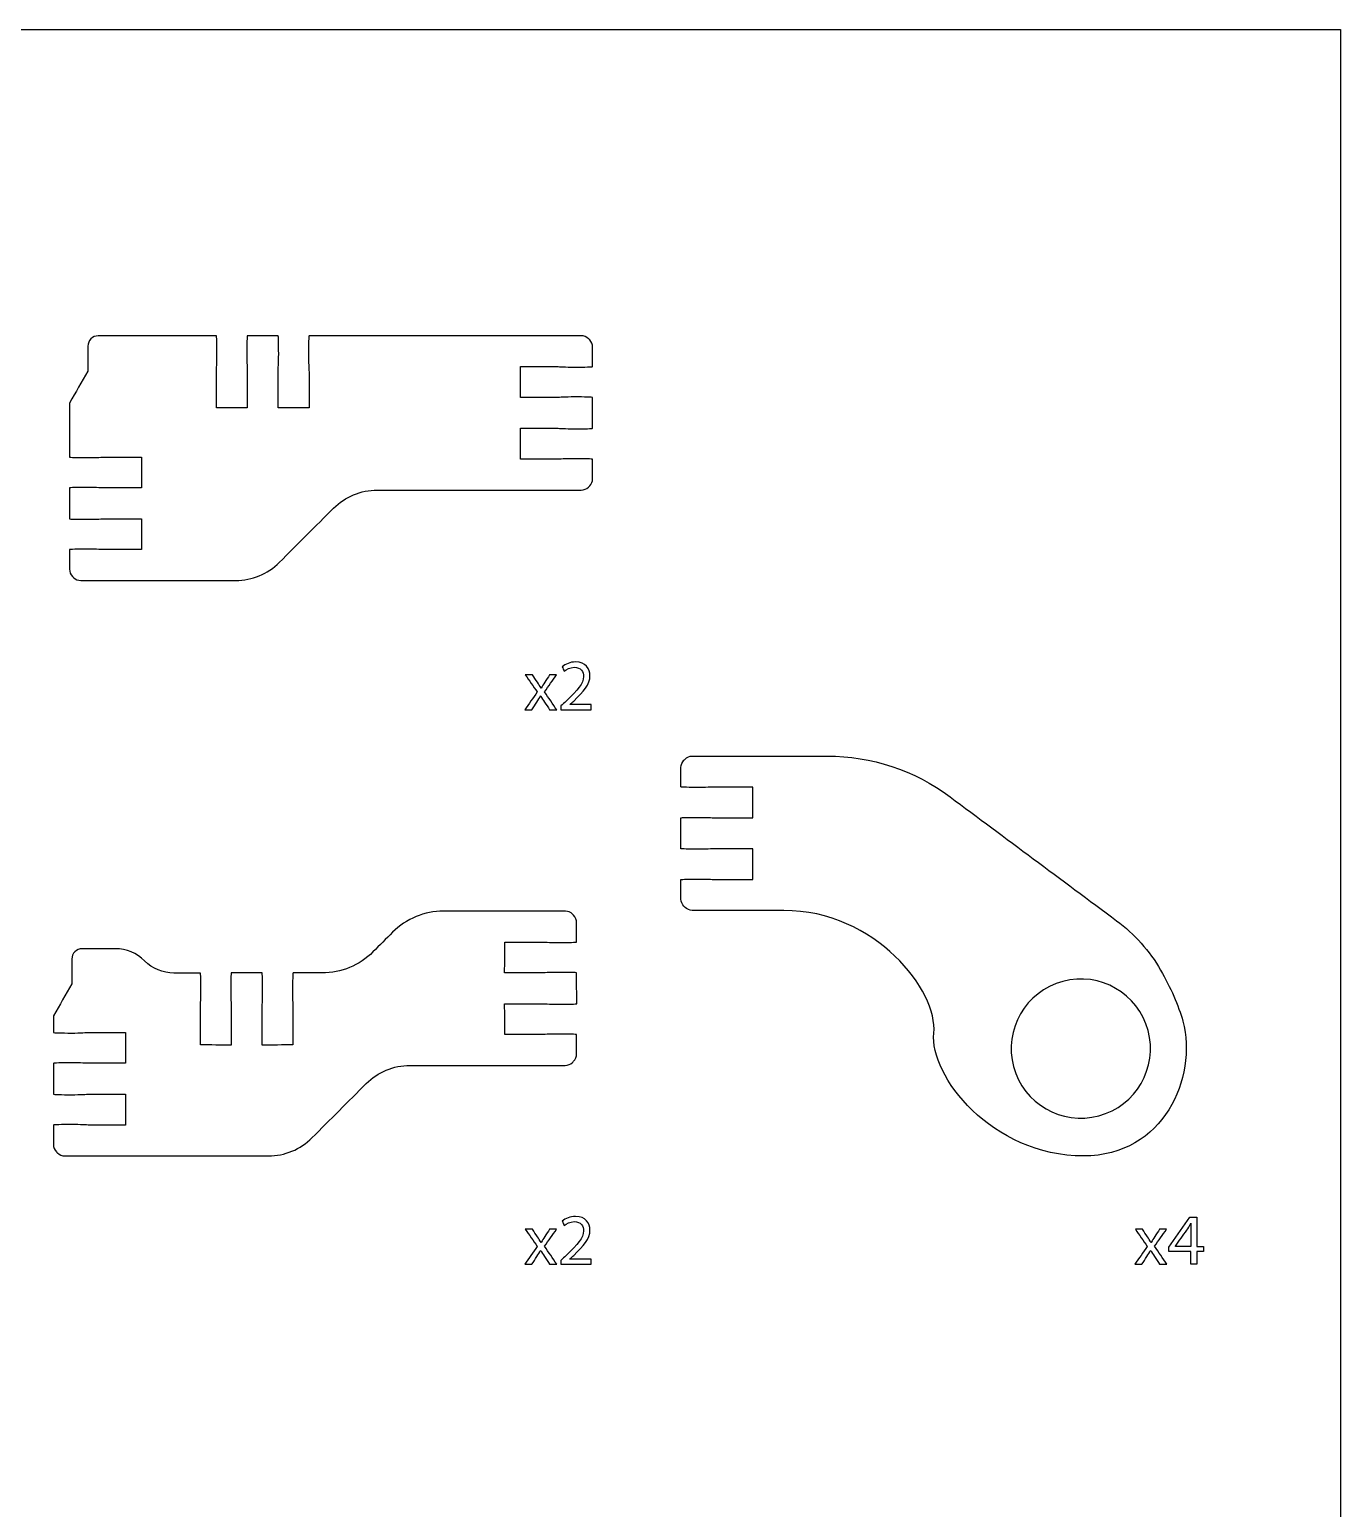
# Model space of a CAD drawing. Extents: x 0 to 600, y 0 to 300.
# Drawn here: x 472.6 to 600.1, y 156.3 to 300.1 of the extents above; entities that cross this region are included whole.
import ezdxf

# ---------------------------------------------------------------- set-up
doc = ezdxf.new("R2010")
doc.units = 0
doc.header["$MEASUREMENT"] = 0
doc.layers.add('DEFAULT', color=18, linetype='CONTINUOUS')

msp = doc.modelspace()

# ---------------------------------------------------------------- linework, layer by layer
at = {"layer": 'DEFAULT', "color": 18}
for points in [[(600.1, 0.1), (0.1, 0.1), (0.1, 300.1), (600.1, 300.1)], [(585.55, 180.04), (585.55, 181.29), (583.42, 181.29), (583.42, 181.7), (585.47, 184.63), (586.14, 184.63), (586.14, 181.77), (586.78, 181.77), (586.78, 181.29), (586.14, 181.29), (586.14, 180.04)]]:
    msp.add_lwpolyline(points, close=True, dxfattribs=at)
at = {"layer": 'DEFAULT', "color": 1}
for points, knots in [([(525.64, 258.37), (526.6, 258.37), (527.38, 258.35), (527.39, 258.32), (527.39, 257.69), (527.39, 257.06), (527.39, 256.43), (527.39, 256.16), (527.28, 255.91), (527.1, 255.72), (527.06, 255.69), (527.03, 255.65), (526.99, 255.62), (526.8, 255.43), (526.55, 255.32), (526.28, 255.32), (519.67, 255.32), (513.06, 255.32), (506.44, 255.32), (504.85, 255.32), (503.33, 254.69), (502.2, 253.57), (500.44, 251.81), (498.68, 250.05), (496.92, 248.29), (495.79, 247.16), (494.27, 246.53), (492.68, 246.53), (487.66, 246.53), (482.64, 246.53), (477.62, 246.53), (477.36, 246.53), (477.1, 246.64), (476.91, 246.82), (476.88, 246.86), (476.84, 246.89), (476.81, 246.93), (476.62, 247.12), (476.52, 247.37), (476.52, 247.64), (476.52, 248.27), (476.52, 248.9), (476.52, 249.53), (476.52, 249.56), (477.3, 249.58), (478.27, 249.58), (479.24, 249.58), (479.68, 249.53), (480.02, 249.53), (481.19, 249.53), (482.35, 249.53), (483.52, 249.53), (483.52, 250.53), (483.52, 251.53), (483.52, 252.53), (482.35, 252.53), (481.18, 252.53), (480.02, 252.53), (479.68, 252.53), (479.23, 252.48), (478.27, 252.48), (477.31, 252.48), (476.53, 252.5), (476.52, 252.53), (476.52, 253.53), (476.52, 254.53), (476.52, 255.53), (476.52, 255.56), (477.3, 255.58), (478.27, 255.58), (479.24, 255.58), (479.68, 255.53), (480.02, 255.53), (481.18, 255.53), (482.35, 255.53), (483.52, 255.53), (483.52, 256.53), (483.52, 257.53), (483.51, 258.53), (482.35, 258.53), (481.18, 258.53), (480.02, 258.53), (479.68, 258.53), (479.24, 258.48), (478.27, 258.48), (477.3, 258.48), (476.53, 258.51), (476.52, 258.53), (476.52, 260.28), (476.52, 262.04), (476.52, 263.79), (477.11, 264.83), (477.71, 265.86), (478.31, 266.9), (478.31, 267.7), (478.31, 268.51), (478.31, 269.32), (478.31, 269.87), (478.76, 270.32), (479.31, 270.32), (483.14, 270.32), (486.97, 270.32), (490.81, 270.32), (490.83, 270.32), (490.85, 269.54), (490.86, 268.57), (490.85, 267.6), (490.81, 267.16), (490.81, 266.82), (490.81, 265.66), (490.81, 264.49), (490.81, 263.33), (491.81, 263.32), (492.81, 263.32), (493.81, 263.32), (493.81, 264.49), (493.81, 265.66), (493.81, 266.82), (493.81, 267.16), (493.76, 267.61), (493.76, 268.57), (493.76, 269.53), (493.78, 270.32), (493.81, 270.32), (494.81, 270.32), (495.81, 270.32), (496.81, 270.32), (496.84, 270.32), (496.86, 269.54), (496.86, 268.57), (496.86, 267.6), (496.81, 267.16), (496.81, 266.82), (496.81, 265.65), (496.81, 264.49), (496.81, 263.32), (497.81, 263.32), (498.81, 263.32), (499.81, 263.33), (499.81, 264.49), (499.81, 265.66), (499.81, 266.82), (499.81, 267.16), (499.76, 267.61), (499.76, 268.57), (499.76, 269.54), (499.78, 270.31), (499.81, 270.33), (508.64, 270.33), (517.46, 270.33), (526.28, 270.33), (526.55, 270.33), (526.8, 270.22), (526.99, 270.04), (527.03, 270), (527.06, 269.96), (527.1, 269.93), (527.28, 269.74), (527.39, 269.49), (527.39, 269.22), (527.39, 268.59), (527.39, 267.96), (527.39, 267.33), (527.39, 267.3), (526.61, 267.28), (525.64, 267.28), (524.67, 267.28), (524.23, 267.33), (523.89, 267.33), (522.72, 267.33), (521.56, 267.33), (520.39, 267.33), (520.39, 266.33), (520.39, 265.33), (520.39, 264.32), (521.56, 264.32), (522.72, 264.33), (523.89, 264.33), (524.23, 264.33), (524.67, 264.38), (525.64, 264.38), (526.6, 264.38), (527.38, 264.36), (527.39, 264.33), (527.39, 263.33), (527.39, 262.33), (527.39, 261.33), (527.39, 261.3), (526.61, 261.28), (525.64, 261.28), (524.67, 261.28), (524.23, 261.33), (523.89, 261.33), (522.72, 261.33), (521.56, 261.33), (520.39, 261.33), (520.39, 260.32), (520.39, 259.32), (520.39, 258.32), (521.56, 258.32), (522.72, 258.32), (523.89, 258.32), (524.23, 258.33), (524.67, 258.37), (525.64, 258.37)], [1, 1, 1, 1, 2, 2, 2, 7.366, 7.366, 7.366, 8.366, 8.366, 8.366, 8.790264, 8.790264, 8.790264, 9.790264, 9.790264, 9.790264, 66.033264, 66.033264, 66.033264, 67.033264, 67.033264, 67.033264, 88.211113, 88.211113, 88.211113, 89.211113, 89.211113, 89.211113, 131.884113, 131.884113, 131.884113, 132.884113, 132.884113, 132.884113, 133.305548, 133.305548, 133.305548, 134.305548, 134.305548, 134.305548, 139.668554, 139.668554, 139.668554, 140.668554, 140.668554, 140.668554, 141.668554, 141.668554, 141.668554, 151.588554, 151.588554, 151.588554, 160.098554, 160.098554, 160.098554, 170.028554, 170.028554, 170.028554, 171.028554, 171.028554, 171.028554, 172.028554, 172.028554, 172.028554, 180.52856, 180.52856, 180.52856, 181.52856, 181.52856, 181.52856, 182.52856, 182.52856, 182.52856, 192.45856, 192.45856, 192.45856, 200.968566, 200.968566, 200.968566, 210.878566, 210.878566, 210.878566, 211.878566, 211.878566, 211.878566, 212.878566, 212.878566, 212.878566, 227.788569, 227.788569, 227.788569, 237.949593, 237.949593, 237.949593, 244.824593, 244.824593, 244.824593, 245.824593, 245.824593, 245.824593, 278.419593, 278.419593, 278.419593, 279.419593, 279.419593, 279.419593, 280.419593, 280.419593, 280.419593, 290.339593, 290.339593, 290.339593, 298.849599, 298.849599, 298.849599, 308.779599, 308.779599, 308.779599, 309.779599, 309.779599, 309.779599, 310.779599, 310.779599, 310.779599, 319.289599, 319.289599, 319.289599, 320.289599, 320.289599, 320.289599, 321.289599, 321.289599, 321.289599, 331.209604, 331.209604, 331.209604, 339.71961, 339.71961, 339.71961, 349.63961, 349.63961, 349.63961, 350.63961, 350.63961, 350.63961, 351.65961, 351.65961, 351.65961, 426.69561, 426.69561, 426.69561, 427.69561, 427.69561, 427.69561, 428.119874, 428.119874, 428.119874, 429.119874, 429.119874, 429.119874, 434.485874, 434.485874, 434.485874, 435.485874, 435.485874, 435.485874, 436.485874, 436.485874, 436.485874, 446.395874, 446.395874, 446.395874, 454.91588, 454.91588, 454.91588, 464.835885, 464.835885, 464.835885, 465.835885, 465.835885, 465.835885, 466.835885, 466.835885, 466.835885, 475.345891, 475.345891, 475.345891, 476.345891, 476.345891, 476.345891, 477.345891, 477.345891, 477.345891, 487.265891, 487.265891, 487.265891, 495.775896, 495.775896, 495.775896, 505.685896, 505.685896, 505.685896, 506.685896, 506.685896, 506.685896, 506.685896]), ([(539.47, 217.45), (539.14, 217.45), (538.69, 217.5), (537.72, 217.5), (536.8, 217.5), (536.05, 217.48), (535.98, 217.45), (535.98, 216.82), (535.98, 216.19), (535.98, 215.56), (535.98, 215.29), (536.08, 215.04), (536.27, 214.85), (536.3, 214.82), (536.34, 214.78), (536.38, 214.75), (536.56, 214.56), (536.82, 214.45), (537.08, 214.45), (540.05, 214.45), (543.01, 214.45), (545.97, 214.45), (554.91, 214.45), (560.99, 206.6), (560.56, 202.51), (560.12, 198.42), (566.18, 190.58), (575.13, 190.58), (582.89, 190.58), (586.24, 198.2), (584.78, 203.67), (584.37, 205.2), (583.56, 207), (582.62, 208.64), (581.55, 210.52), (580.08, 212.15), (578.34, 213.45), (572.94, 217.47), (567.54, 221.48), (562.14, 225.5), (558.69, 228.07), (554.5, 229.46), (550.2, 229.46), (545.83, 229.46), (541.45, 229.46), (537.08, 229.46), (536.82, 229.46), (536.56, 229.35), (536.38, 229.16), (536.34, 229.13), (536.3, 229.09), (536.27, 229.06), (536.08, 228.87), (535.98, 228.61), (535.98, 228.35), (535.98, 227.72), (535.98, 227.09), (535.98, 226.46), (536.02, 226.43), (536.78, 226.41), (537.72, 226.41), (538.69, 226.41), (539.14, 226.45), (539.47, 226.45), (540.64, 226.45), (541.81, 226.45), (542.97, 226.45), (542.97, 225.45), (542.97, 224.45), (542.97, 223.45), (541.81, 223.45), (540.64, 223.45), (539.47, 223.45), (539.14, 223.45), (538.69, 223.5), (537.72, 223.5), (536.76, 223.51), (535.98, 223.48), (535.98, 223.46), (535.98, 222.46), (535.98, 221.45), (535.98, 220.45), (535.98, 220.43), (536.76, 220.4), (537.72, 220.4), (538.69, 220.4), (539.14, 220.45), (539.47, 220.45), (540.64, 220.45), (541.81, 220.45), (542.97, 220.45), (542.97, 219.45), (542.97, 218.45), (542.97, 217.45), (541.81, 217.45), (540.64, 217.45), (539.47, 217.45)], [9.920005, 9.920005, 9.920005, 9.920005, 10.920005, 10.920005, 10.920005, 11.920005, 11.920005, 11.920005, 17.290005, 17.290005, 17.290005, 18.290005, 18.290005, 18.290005, 18.714269, 18.714269, 18.714269, 19.714269, 19.714269, 19.714269, 44.924269, 44.924269, 44.924269, 45.924269, 45.924269, 45.924269, 46.924269, 46.924269, 46.924269, 47.924269, 47.924269, 47.924269, 48.924269, 48.924269, 48.924269, 49.924269, 49.924269, 49.924269, 107.148684, 107.148684, 107.148684, 108.148684, 108.148684, 108.148684, 145.338684, 145.338684, 145.338684, 146.338684, 146.338684, 146.338684, 146.762948, 146.762948, 146.762948, 147.762948, 147.762948, 147.762948, 153.122948, 153.122948, 153.122948, 154.122948, 154.122948, 154.122948, 155.122948, 155.122948, 155.122948, 165.042948, 165.042948, 165.042948, 173.552948, 173.552948, 173.552948, 183.472948, 183.472948, 183.472948, 184.472948, 184.472948, 184.472948, 185.472948, 185.472948, 185.472948, 193.982948, 193.982948, 193.982948, 194.982948, 194.982948, 194.982948, 195.982948, 195.982948, 195.982948, 205.902953, 205.902953, 205.902953, 214.412953, 214.412953, 214.412953, 224.332959, 224.332959, 224.332959, 224.332959]), ([(483.83, 209.54), (484.59, 208.79), (485.61, 208.36), (486.68, 208.36), (487.54, 208.36), (488.39, 208.36), (489.25, 208.36), (489.28, 208.36), (489.3, 207.58), (489.3, 206.61), (489.3, 205.65), (489.25, 205.2), (489.25, 204.87), (489.25, 203.7), (489.25, 202.53), (489.25, 201.37), (490.25, 201.37), (491.25, 201.36), (492.25, 201.36), (492.25, 202.53), (492.25, 203.7), (492.25, 204.87), (492.25, 205.2), (492.2, 205.65), (492.2, 206.61), (492.2, 207.58), (492.22, 208.36), (492.25, 208.37), (493.25, 208.37), (494.25, 208.37), (495.25, 208.37), (495.28, 208.37), (495.3, 207.58), (495.3, 206.62), (495.3, 205.65), (495.25, 205.2), (495.25, 204.86), (495.25, 203.7), (495.25, 202.53), (495.25, 201.36), (496.25, 201.36), (497.25, 201.37), (498.25, 201.37), (498.25, 202.53), (498.25, 203.7), (498.25, 204.87), (498.26, 205.2), (498.2, 205.65), (498.2, 206.62), (498.21, 207.58), (498.23, 208.36), (498.26, 208.37), (499.2, 208.37), (500.14, 208.37), (501.08, 208.37), (502.94, 208.37), (504.72, 209.11), (506.03, 210.42), (506.67, 211.06), (507.31, 211.69), (507.94, 212.33), (509.26, 213.64), (511.04, 214.38), (512.89, 214.38), (516.84, 214.38), (520.79, 214.38), (524.75, 214.38), (525.01, 214.38), (525.25, 214.27), (525.44, 214.09), (525.47, 214.05), (525.5, 214.02), (525.54, 213.98), (525.73, 213.79), (525.83, 213.52), (525.83, 213.25), (525.83, 212.63), (525.83, 212), (525.83, 211.38), (525.83, 211.35), (525.05, 211.33), (524.08, 211.33), (523.12, 211.33), (522.67, 211.38), (522.33, 211.38), (521.17, 211.38), (520, 211.38), (518.84, 211.38), (518.84, 210.38), (518.84, 209.38), (518.83, 208.38), (520, 208.38), (521.17, 208.38), (522.33, 208.38), (522.67, 208.38), (523.12, 208.43), (524.08, 208.43), (525.05, 208.43), (525.83, 208.41), (525.83, 208.38), (525.83, 207.38), (525.84, 206.38), (525.84, 205.38), (525.83, 205.35), (525.05, 205.33), (524.09, 205.33), (523.12, 205.33), (522.67, 205.38), (522.33, 205.38), (521.17, 205.38), (520, 205.38), (518.83, 205.38), (518.84, 204.38), (518.84, 203.38), (518.84, 202.38), (520, 202.38), (521.17, 202.38), (522.33, 202.38), (522.67, 202.38), (523.12, 202.43), (524.09, 202.43), (525.05, 202.43), (525.83, 202.41), (525.83, 202.38), (525.83, 201.75), (525.83, 201.13), (525.83, 200.51), (525.83, 200.24), (525.73, 199.97), (525.54, 199.78), (525.5, 199.74), (525.47, 199.71), (525.44, 199.67), (525.24, 199.48), (524.99, 199.38), (524.73, 199.38), (519.69, 199.38), (514.66, 199.38), (509.62, 199.38), (508.03, 199.38), (506.51, 198.75), (505.38, 197.62), (503.62, 195.86), (501.86, 194.1), (500.1, 192.34), (498.97, 191.21), (497.45, 190.58), (495.85, 190.58), (489.26, 190.58), (482.66, 190.58), (476.06, 190.58), (475.8, 190.58), (475.54, 190.69), (475.35, 190.88), (475.32, 190.91), (475.29, 190.94), (475.25, 190.98), (475.06, 191.17), (474.96, 191.42), (474.96, 191.69), (474.96, 192.32), (474.96, 192.95), (474.96, 193.58), (474.96, 193.61), (475.75, 193.63), (476.71, 193.63), (477.68, 193.63), (478.12, 193.58), (478.46, 193.58), (479.63, 193.58), (480.8, 193.58), (481.96, 193.58), (481.96, 194.58), (481.96, 195.58), (481.96, 196.58), (480.79, 196.58), (479.63, 196.58), (478.46, 196.58), (478.13, 196.59), (477.68, 196.53), (476.71, 196.53), (475.75, 196.53), (474.97, 196.55), (474.96, 196.58), (474.96, 197.58), (474.96, 198.58), (474.96, 199.58), (474.96, 199.61), (475.74, 199.63), (476.71, 199.63), (477.68, 199.63), (478.13, 199.59), (478.46, 199.59), (479.63, 199.59), (480.79, 199.59), (481.96, 199.59), (481.96, 200.59), (481.96, 201.59), (481.96, 202.59), (480.79, 202.59), (479.63, 202.59), (478.46, 202.59), (478.12, 202.58), (477.68, 202.53), (476.71, 202.53), (475.75, 202.53), (474.97, 202.56), (474.96, 202.58), (474.96, 203.12), (474.96, 203.66), (474.96, 204.2), (475.56, 205.23), (476.15, 206.27), (476.75, 207.3), (476.75, 208.11), (476.75, 208.92), (476.75, 209.72), (476.75, 210.28), (477.2, 210.73), (477.75, 210.73), (478.83, 210.73), (479.9, 210.73), (480.98, 210.73), (482.05, 210.73), (483.07, 210.3), (483.83, 209.54)], [1, 1, 1, 1, 2, 2, 2, 9.286, 9.286, 9.286, 10.286, 10.286, 10.286, 11.286, 11.286, 11.286, 21.206, 21.206, 21.206, 29.716006, 29.716006, 29.716006, 39.646006, 39.646006, 39.646006, 40.646006, 40.646006, 40.646006, 41.646006, 41.646006, 41.646006, 50.156006, 50.156006, 50.156006, 51.156006, 51.156006, 51.156006, 52.156006, 52.156006, 52.156006, 62.076011, 62.076011, 62.076011, 70.586017, 70.586017, 70.586017, 80.506017, 80.506017, 80.506017, 81.506017, 81.506017, 81.506017, 82.506017, 82.506017, 82.506017, 90.517017, 90.517017, 90.517017, 91.517017, 91.517017, 91.517017, 99.176397, 99.176397, 99.176397, 100.176397, 100.176397, 100.176397, 133.771397, 133.771397, 133.771397, 134.771397, 134.771397, 134.771397, 135.18865, 135.18865, 135.18865, 136.18865, 136.18865, 136.18865, 141.48165, 141.48165, 141.48165, 142.48165, 142.48165, 142.48165, 143.48165, 143.48165, 143.48165, 153.39165, 153.39165, 153.39165, 161.911656, 161.911656, 161.911656, 171.831661, 171.831661, 171.831661, 172.831661, 172.831661, 172.831661, 173.831661, 173.831661, 173.831661, 182.341667, 182.341667, 182.341667, 183.341667, 183.341667, 183.341667, 184.341667, 184.341667, 184.341667, 194.261667, 194.261667, 194.261667, 202.771673, 202.771673, 202.771673, 212.681673, 212.681673, 212.681673, 213.681673, 213.681673, 213.681673, 214.681673, 214.681673, 214.681673, 219.974673, 219.974673, 219.974673, 220.974673, 220.974673, 220.974673, 221.391926, 221.391926, 221.391926, 222.391926, 222.391926, 222.391926, 265.201926, 265.201926, 265.201926, 266.201926, 266.201926, 266.201926, 287.379775, 287.379775, 287.379775, 288.379775, 288.379775, 288.379775, 344.485775, 344.485775, 344.485775, 345.485775, 345.485775, 345.485775, 345.895897, 345.895897, 345.895897, 346.895897, 346.895897, 346.895897, 352.265906, 352.265906, 352.265906, 353.265906, 353.265906, 353.265906, 354.265906, 354.265906, 354.265906, 364.185906, 364.185906, 364.185906, 372.695906, 372.695906, 372.695906, 382.625906, 382.625906, 382.625906, 383.625906, 383.625906, 383.625906, 384.625906, 384.625906, 384.625906, 393.125912, 393.125912, 393.125912, 394.125912, 394.125912, 394.125912, 395.125912, 395.125912, 395.125912, 405.055912, 405.055912, 405.055912, 413.565918, 413.565918, 413.565918, 423.475918, 423.475918, 423.475918, 424.475918, 424.475918, 424.475918, 425.475918, 425.475918, 425.475918, 430.045929, 430.045929, 430.045929, 440.206953, 440.206953, 440.206953, 447.076953, 447.076953, 447.076953, 448.076953, 448.076953, 448.076953, 457.222953, 457.222953, 457.222953, 458.222953, 458.222953, 458.222953, 458.222953]), ([(573.11, 207.55), (576.72, 208.52), (580.43, 206.37), (581.4, 202.76), (582.36, 199.15), (580.22, 195.44), (576.61, 194.48), (573, 193.51), (569.29, 195.65), (568.32, 199.26), (567.35, 202.87), (569.5, 206.58), (573.11, 207.55)], [1, 1, 1, 1, 2, 2, 2, 3, 3, 3, 4, 4, 4, 5, 5, 5, 5])]:
    msp.add_open_spline(points, degree=3, knots=knots, dxfattribs=at)
at = {"layer": 'DEFAULT', "color": 18}
for points, knots in [([(521.53, 237.36), (521.7, 237.12), (521.86, 236.87), (522.02, 236.63), (522.15, 236.44), (522.25, 236.26), (522.37, 236.07), (522.37, 236.07), (522.38, 236.07), (522.39, 236.07), (522.5, 236.27), (522.61, 236.45), (522.73, 236.63), (522.89, 236.88), (523.05, 237.12), (523.21, 237.36), (523.43, 237.36), (523.65, 237.36), (523.88, 237.36), (523.49, 236.81), (523.1, 236.26), (522.71, 235.71), (523.11, 235.12), (523.51, 234.53), (523.91, 233.94), (523.68, 233.94), (523.44, 233.94), (523.21, 233.94), (523.04, 234.2), (522.87, 234.46), (522.71, 234.71), (522.57, 234.91), (522.46, 235.1), (522.34, 235.31), (522.33, 235.31), (522.33, 235.31), (522.33, 235.31), (522.21, 235.1), (522.09, 234.92), (521.97, 234.71), (521.8, 234.46), (521.64, 234.2), (521.47, 233.94), (521.24, 233.94), (521.02, 233.94), (520.79, 233.94), (521.19, 234.53), (521.6, 235.11), (522, 235.69), (521.61, 236.25), (521.23, 236.8), (520.84, 237.36), (521.07, 237.36), (521.3, 237.36), (521.53, 237.36)], [0, 0, 0, 0, 2.49671, 2.49671, 2.49671, 3.49671, 3.49671, 3.49671, 3.55771, 3.55771, 3.55771, 4.55771, 4.55771, 4.55771, 7.026151, 7.026151, 7.026151, 8.927151, 8.927151, 8.927151, 14.655009, 14.655009, 14.655009, 20.702323, 20.702323, 20.702323, 22.702323, 22.702323, 22.702323, 25.304853, 25.304853, 25.304853, 26.304853, 26.304853, 26.304853, 26.344853, 26.344853, 26.344853, 27.344853, 27.344853, 27.344853, 29.937064, 29.937064, 29.937064, 31.877064, 31.877064, 31.877064, 37.89844, 37.89844, 37.89844, 43.66264, 43.66264, 43.66264, 45.62264, 45.62264, 45.62264, 45.62264]), ([(524.31, 233.94), (524.31, 234.07), (524.31, 234.2), (524.31, 234.33), (524.48, 234.48), (524.64, 234.64), (524.8, 234.8), (525.97, 235.91), (526.5, 236.51), (526.51, 237.2), (526.51, 237.66), (526.28, 238.09), (525.6, 238.09), (525.18, 238.09), (524.84, 237.88), (524.63, 237.71), (524.56, 237.85), (524.49, 238), (524.43, 238.14), (524.75, 238.41), (525.2, 238.61), (525.73, 238.61), (526.71, 238.61), (527.13, 237.93), (527.13, 237.28), (527.13, 236.43), (526.52, 235.74), (525.55, 234.81), (525.43, 234.7), (525.3, 234.59), (525.18, 234.47), (525.18, 234.47), (525.18, 234.46), (525.18, 234.46), (525.87, 234.46), (526.56, 234.46), (527.24, 234.46), (527.24, 234.29), (527.24, 234.12), (527.24, 233.94), (526.27, 233.94), (525.29, 233.94), (524.31, 233.94)], [8.302, 8.302, 8.302, 8.302, 9.382, 9.382, 9.382, 11.306235, 11.306235, 11.306235, 12.306235, 12.306235, 12.306235, 13.306235, 13.306235, 13.306235, 14.306235, 14.306235, 14.306235, 15.666823, 15.666823, 15.666823, 16.666823, 16.666823, 16.666823, 17.666823, 17.666823, 17.666823, 18.666823, 18.666823, 18.666823, 20.083581, 20.083581, 20.083581, 20.123581, 20.123581, 20.123581, 25.965581, 25.965581, 25.965581, 27.425581, 27.425581, 27.425581, 35.727581, 35.727581, 35.727581, 35.727581]), ([(524.31, 180.04), (524.31, 180.17), (524.31, 180.29), (524.31, 180.42), (524.48, 180.58), (524.64, 180.73), (524.8, 180.89), (525.97, 182.01), (526.5, 182.6), (526.51, 183.29), (526.51, 183.76), (526.28, 184.19), (525.6, 184.19), (525.18, 184.19), (524.84, 183.98), (524.63, 183.8), (524.56, 183.95), (524.49, 184.09), (524.43, 184.24), (524.75, 184.51), (525.2, 184.7), (525.73, 184.7), (526.71, 184.7), (527.13, 184.03), (527.13, 183.37), (527.13, 182.52), (526.52, 181.84), (525.55, 180.91), (525.43, 180.79), (525.3, 180.68), (525.18, 180.57), (525.18, 180.56), (525.18, 180.56), (525.18, 180.55), (525.87, 180.55), (526.56, 180.55), (527.24, 180.55), (527.24, 180.38), (527.24, 180.21), (527.24, 180.04), (526.27, 180.04), (525.29, 180.04), (524.31, 180.04)], [8.302, 8.302, 8.302, 8.302, 9.382, 9.382, 9.382, 11.306235, 11.306235, 11.306235, 12.306235, 12.306235, 12.306235, 13.306235, 13.306235, 13.306235, 14.306235, 14.306235, 14.306235, 15.666823, 15.666823, 15.666823, 16.666823, 16.666823, 16.666823, 17.666823, 17.666823, 17.666823, 18.666823, 18.666823, 18.666823, 20.083581, 20.083581, 20.083581, 20.123581, 20.123581, 20.123581, 25.965581, 25.965581, 25.965581, 27.425581, 27.425581, 27.425581, 35.727581, 35.727581, 35.727581, 35.727581]), ([(521.53, 183.45), (521.7, 183.21), (521.86, 182.96), (522.02, 182.72), (522.15, 182.53), (522.25, 182.35), (522.37, 182.16), (522.37, 182.16), (522.38, 182.16), (522.39, 182.16), (522.5, 182.37), (522.61, 182.54), (522.73, 182.73), (522.89, 182.97), (523.05, 183.21), (523.21, 183.45), (523.43, 183.45), (523.65, 183.45), (523.88, 183.45), (523.49, 182.9), (523.1, 182.35), (522.71, 181.8), (523.11, 181.21), (523.51, 180.63), (523.91, 180.04), (523.68, 180.04), (523.44, 180.04), (523.21, 180.04), (523.04, 180.29), (522.87, 180.55), (522.71, 180.81), (522.57, 181.01), (522.46, 181.2), (522.34, 181.4), (522.33, 181.4), (522.33, 181.4), (522.33, 181.4), (522.21, 181.2), (522.09, 181.01), (521.97, 180.81), (521.8, 180.55), (521.64, 180.29), (521.47, 180.04), (521.24, 180.04), (521.02, 180.04), (520.79, 180.04), (521.19, 180.62), (521.6, 181.2), (522, 181.78), (521.61, 182.34), (521.23, 182.9), (520.84, 183.45), (521.07, 183.45), (521.3, 183.45), (521.53, 183.45)], [0, 0, 0, 0, 2.49671, 2.49671, 2.49671, 3.49671, 3.49671, 3.49671, 3.55771, 3.55771, 3.55771, 4.55771, 4.55771, 4.55771, 7.026151, 7.026151, 7.026151, 8.927151, 8.927151, 8.927151, 14.655009, 14.655009, 14.655009, 20.702323, 20.702323, 20.702323, 22.702323, 22.702323, 22.702323, 25.304853, 25.304853, 25.304853, 26.304853, 26.304853, 26.304853, 26.344853, 26.344853, 26.344853, 27.344853, 27.344853, 27.344853, 29.937064, 29.937064, 29.937064, 31.877064, 31.877064, 31.877064, 37.89844, 37.89844, 37.89844, 43.66264, 43.66264, 43.66264, 45.62264, 45.62264, 45.62264, 45.62264]), ([(580.85, 183.45), (581.01, 183.21), (581.18, 182.96), (581.34, 182.72), (581.46, 182.53), (581.57, 182.35), (581.68, 182.16), (581.69, 182.16), (581.7, 182.16), (581.7, 182.16), (581.82, 182.37), (581.93, 182.54), (582.04, 182.73), (582.2, 182.97), (582.36, 183.21), (582.52, 183.45), (582.75, 183.45), (582.97, 183.45), (583.19, 183.45), (582.81, 182.9), (582.42, 182.35), (582.03, 181.8), (582.43, 181.21), (582.83, 180.63), (583.23, 180.04), (582.99, 180.04), (582.76, 180.04), (582.52, 180.04), (582.36, 180.29), (582.19, 180.55), (582.02, 180.81), (581.89, 181.01), (581.78, 181.2), (581.65, 181.4), (581.65, 181.4), (581.65, 181.4), (581.64, 181.4), (581.53, 181.2), (581.41, 181.01), (581.28, 180.81), (581.12, 180.55), (580.95, 180.29), (580.79, 180.04), (580.56, 180.04), (580.33, 180.04), (580.1, 180.04), (580.51, 180.62), (580.91, 181.2), (581.32, 181.78), (580.93, 182.34), (580.54, 182.9), (580.16, 183.45), (580.39, 183.45), (580.62, 183.45), (580.85, 183.45)], [0, 0, 0, 0, 2.49671, 2.49671, 2.49671, 3.49671, 3.49671, 3.49671, 3.55771, 3.55771, 3.55771, 4.55771, 4.55771, 4.55771, 7.026151, 7.026151, 7.026151, 8.927151, 8.927151, 8.927151, 14.655009, 14.655009, 14.655009, 20.702323, 20.702323, 20.702323, 22.702323, 22.702323, 22.702323, 25.304853, 25.304853, 25.304853, 26.304853, 26.304853, 26.304853, 26.344853, 26.344853, 26.344853, 27.344853, 27.344853, 27.344853, 29.937064, 29.937064, 29.937064, 31.877064, 31.877064, 31.877064, 37.89844, 37.89844, 37.89844, 43.66264, 43.66264, 43.66264, 45.62264, 45.62264, 45.62264, 45.62264]), ([(585.55, 181.77), (585.55, 182.28), (585.55, 182.8), (585.55, 183.31), (585.55, 183.55), (585.56, 183.79), (585.57, 184.03), (585.56, 184.03), (585.56, 184.03), (585.55, 184.03), (585.41, 183.76), (585.3, 183.56), (585.17, 183.35), (584.79, 182.83), (584.42, 182.31), (584.05, 181.79), (584.05, 181.78), (584.05, 181.78), (584.05, 181.77), (584.55, 181.77), (585.05, 181.77), (585.55, 181.77)], [4.262, 4.262, 4.262, 4.262, 8.603, 8.603, 8.603, 9.603, 9.603, 9.603, 9.662, 9.662, 9.662, 10.662, 10.662, 10.662, 16.108467, 16.108467, 16.108467, 16.148467, 16.148467, 16.148467, 20.410467, 20.410467, 20.410467, 20.410467])]:
    msp.add_open_spline(points, degree=3, knots=knots, dxfattribs=at)

doc.saveas('drawing.dxf')
